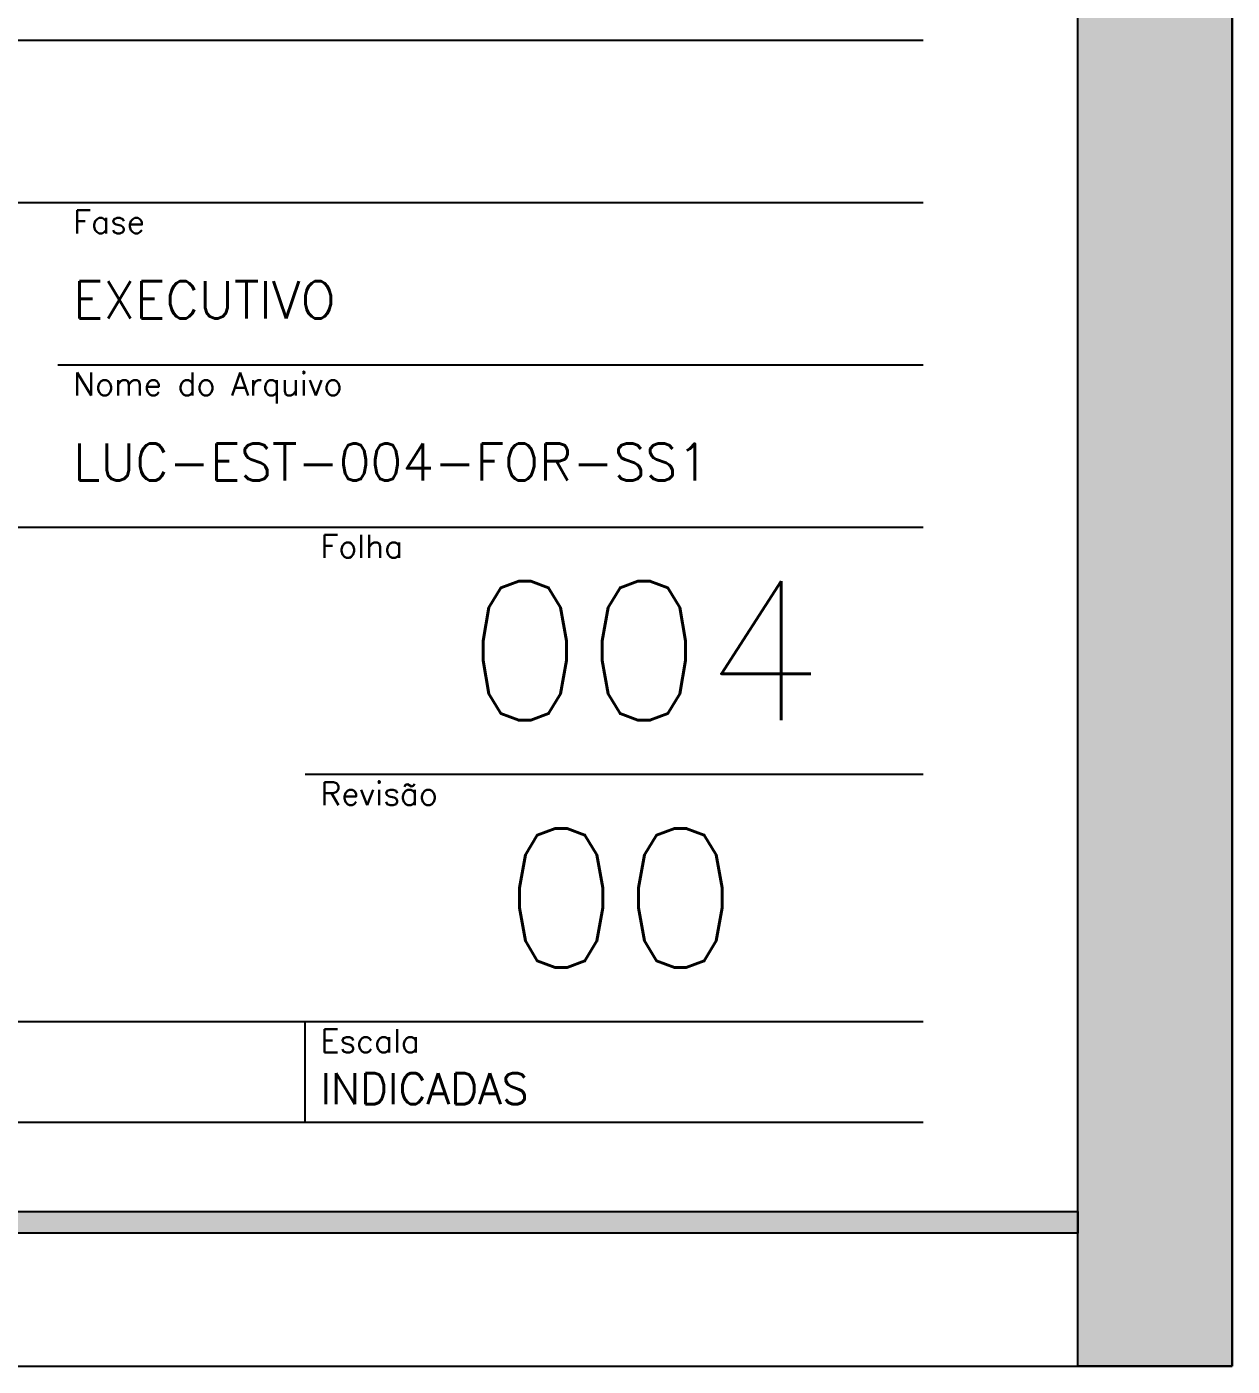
# Model space of a CAD drawing. Extents: x -9640 to 1528, y -572 to 5735.
# Drawn here: x 943 to 1528, y -572 to 78 of the extents above; entities that cross this region are included whole.
import ezdxf

# ---------------------------------------------------------------- set-up
doc = ezdxf.new("R2010")
doc.units = 0
doc.header["$LTSCALE"] = 100
doc.header["$MEASUREMENT"] = 0
doc.layers.get('0').update_dxf_attribs({"color": 245, "linetype": 'CONTINUOUS'})
for name, color, linetype in [('235', 7, 'CONTINUOUS'), ('TEX1', 7, 'CONTINUOUS'), ('TEX2', 7, 'CONTINUOUS')]:
    doc.layers.add(name, color=color, linetype=linetype)
doc.styles.get("Standard").update_dxf_attribs({"font": 'ROMANS.SHX'})

msp = doc.modelspace()

# ---------------------------------------------------------------- linework, layer by layer
for p, q in [((215.424399, 71.409286), (1377.924399, 71.409286)), ((215.424399, -7.340714), (1377.924399, -7.340714)), ((957.924399, -86.090714), (1377.924399, -86.090714)), ((215.424399, -164.840714), (1377.924399, -164.840714)), ((1077.924399, -284.840714), (1377.924399, -284.840714)), ((215.424399, -404.840714), (1377.924399, -404.840714)), ((1077.924399, -453.590714), (1077.924399, -404.840714)), ((215.424399, -453.590714), (1377.924399, -453.590714))]:
    msp.add_line(p, q)
for points in [[(-9639.575601, -572.090714), (1527.924399, -572.090714), (1527.924399, 5735.409286), (-9639.575601, 5735.409286), (-9639.575601, -572.090714)], [(1452.924399, 5735.409286), (1527.924399, 5735.409286), (1527.924399, -572.090714), (1452.924399, -572.090714), (1452.924399, 5735.409286)], [(1452.924399, -497.090714), (1452.924399, -507.590714), (-9462.575601, -507.590714), (-9462.575601, 5670.909286), (1452.924399, 5670.909286), (1452.924399, 5660.409286), (-9452.075601, 5660.409286), (-9452.075601, -497.090714), (1452.924399, -497.090714)], [(-9452.075601, -497.090714), (1452.924399, -497.090714), (1452.924399, 5660.409286), (-9452.075601, 5660.409286), (-9452.075601, -497.090714)]]:
    msp.add_lwpolyline(points)
for points in [[(1452.924399, -507.590714), (-9462.575601, -507.590714), (-9452.075601, -497.090714)], [(1452.924399, -507.590714), (-9452.075601, -497.090714), (1452.924399, -497.090714)]]:
    msp.add_solid(points)
at = {"layer": '235'}
for points in [[(1452.924399, 5735.409286), (1527.924399, 5735.409286), (1527.924399, -572.090714)], [(1452.924399, 5735.409286), (1527.924399, -572.090714), (1527.924399, -572.090714)], [(1452.924399, 5735.409286), (1527.924399, -572.090714), (1452.924399, -572.090714)], [(1452.924399, 5735.409286), (1452.924399, -572.090714), (1452.924399, -572.090714)], [(1452.924399, 5735.409286), (1452.924399, -572.090714), (1452.924399, 5735.409286)]]:
    msp.add_solid(points, dxfattribs=at)

# ---------------------------------------------------------------- texts
at = {"layer": 'TEX1'}
for s, height, p in [('Fase', 11.25, (965.424399, -22.340714)), ('EXECUTIVO', 18, (965.424399, -63.590714)), ('Nome do Arquivo', 11.25, (965.424399, -101.090714)), ('LUC-EST-004-FOR-SS1', 18, (965.424399, -142.340714)), ('Folha', 11.25, (1085.424399, -179.840714)), ('Revisão', 11.25, (1085.424399, -299.840714)), ('Escala', 11.25, (1085.424399, -419.840714)), ('INDICADAS', 15, (1085.366108, -444.882439))]:
    msp.add_text(s, height=height, dxfattribs=at).set_placement(p)
at = {"layer": 'TEX2'}
for s, p in [('004', (1155.60297, -258.590714)), ('00', (1173.281542, -378.590714))]:
    msp.add_text(s, height=67.5, dxfattribs=at).set_placement(p)

doc.saveas('drawing.dxf')
